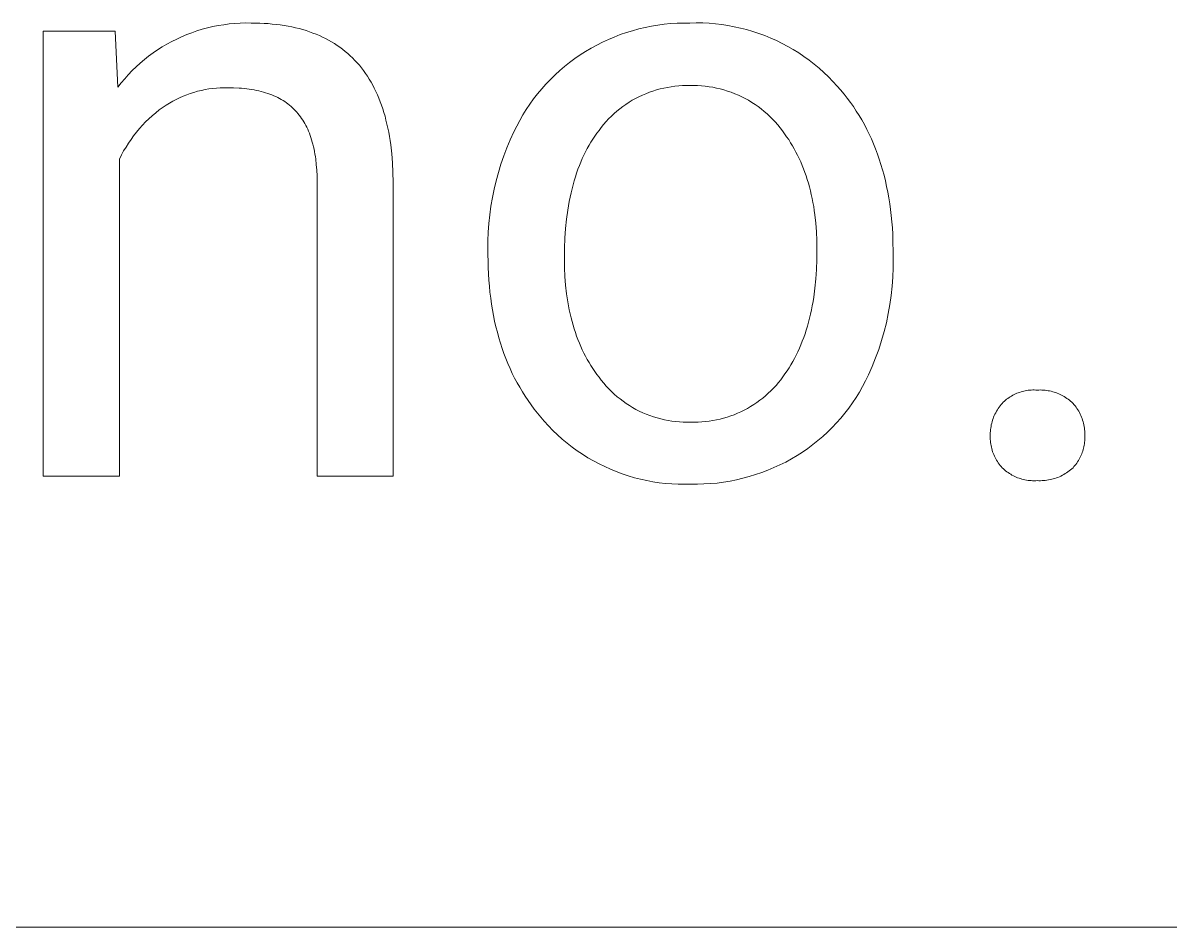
# Model space of a CAD drawing. Header units: millimetres. Extents: x 4001 to 9794, y -321 to 3726.
# Drawn here: x 8230.9 to 8336, y 2.4 to 85.3 of the extents above; entities that cross this region are included whole.
import ezdxf

# ---------------------------------------------------------------- set-up
doc = ezdxf.new("R2010")
doc.units = ezdxf.units.MM
doc.header["$MEASUREMENT"] = 0
doc.layers.add('Domyślny', color=7, linetype='Continuous', true_color=0x000000)

msp = doc.modelspace()

# ---------------------------------------------------------------- linework, layer by layer
at = {"layer": 'Domyślny', "color": 18, "lineweight": 15, "true_color": 0x000000}
for p, q in [((8248.81, 85.04), (8249.31, 85.12)), ((8249.31, 85.12), (8249.81, 85.19)), ((8249.81, 85.19), (8250.31, 85.23)), ((8250.31, 85.23), (8250.81, 85.26)), ((8250.81, 85.26), (8251.31, 85.28)), ((8251.31, 85.28), (8251.81, 85.27)), ((8251.81, 85.27), (8252.21, 85.27)), ((8252.21, 85.27), (8252.61, 85.26)), ((8252.61, 85.26), (8253, 85.24)), ((8253, 85.24), (8253.38, 85.22)), ((8253.38, 85.22), (8253.76, 85.18)), ((8253.76, 85.18), (8254.13, 85.15)), ((8254.13, 85.15), (8254.49, 85.1)), ((8254.49, 85.1), (8254.85, 85.05)), ((8289.06, 85.08), (8289.65, 85.16)), ((8289.65, 85.16), (8290.24, 85.22)), ((8290.24, 85.22), (8290.83, 85.25)), ((8290.83, 85.25), (8291.42, 85.27)), ((8291.42, 85.27), (8292.01, 85.27)), ((8292.01, 85.27), (8292.59, 85.28)), ((8292.59, 85.28), (8293.18, 85.28)), ((8293.18, 85.28), (8293.76, 85.25)), ((8293.76, 85.25), (8294.34, 85.2)), ((8294.34, 85.2), (8294.92, 85.13)), ((8294.92, 85.13), (8295.49, 85.05)), ((8232.77, 43.76), (8232.77, 84.52)), ((8232.77, 84.52), (8239.37, 84.52)), ((8239.37, 84.52), (8239.6, 79.39)), ((8245.45, 84.02), (8245.92, 84.21)), ((8245.92, 84.21), (8246.39, 84.39)), ((8246.39, 84.39), (8246.86, 84.55)), ((8246.86, 84.55), (8247.34, 84.7)), ((8247.34, 84.7), (8247.83, 84.83)), ((8247.83, 84.83), (8248.32, 84.95)), ((8248.32, 84.95), (8248.81, 85.04)), ((8254.85, 85.05), (8255.2, 84.99)), ((8255.2, 84.99), (8255.54, 84.92)), ((8255.54, 84.92), (8255.88, 84.84)), ((8255.88, 84.84), (8256.21, 84.76)), ((8256.21, 84.76), (8256.54, 84.67)), ((8256.54, 84.67), (8256.86, 84.58)), ((8256.86, 84.58), (8257.17, 84.47)), ((8257.17, 84.47), (8257.47, 84.36)), ((8257.47, 84.36), (8257.78, 84.24)), ((8257.78, 84.24), (8258.07, 84.12)), ((8258.07, 84.12), (8258.36, 83.99)), ((8285.08, 83.99), (8285.63, 84.21)), ((8285.63, 84.21), (8286.19, 84.4)), ((8286.19, 84.4), (8286.76, 84.57)), ((8286.76, 84.57), (8287.33, 84.73)), ((8287.33, 84.73), (8287.9, 84.86)), ((8287.9, 84.86), (8288.48, 84.98)), ((8288.48, 84.98), (8289.06, 85.08)), ((8295.49, 85.05), (8296.07, 84.94)), ((8296.07, 84.94), (8296.64, 84.81)), ((8296.64, 84.81), (8297.2, 84.67)), ((8297.2, 84.67), (8297.76, 84.5)), ((8297.76, 84.5), (8298.31, 84.32)), ((8298.31, 84.32), (8298.86, 84.12)), ((8298.86, 84.12), (8299.4, 83.9)), ((8243.25, 82.81), (8243.67, 83.08)), ((8243.67, 83.08), (8244.11, 83.34)), ((8244.11, 83.34), (8244.55, 83.58)), ((8244.55, 83.58), (8245, 83.81)), ((8245, 83.81), (8245.45, 84.02)), ((8258.36, 83.99), (8258.64, 83.85)), ((8258.64, 83.85), (8258.91, 83.7)), ((8258.91, 83.7), (8259.18, 83.55)), ((8259.18, 83.55), (8259.45, 83.39)), ((8259.45, 83.39), (8259.7, 83.22)), ((8259.7, 83.22), (8259.95, 83.05)), ((8259.95, 83.05), (8260.2, 82.87)), ((8282.95, 82.97), (8283.47, 83.25)), ((8283.47, 83.25), (8284, 83.52)), ((8284, 83.52), (8284.54, 83.76)), ((8284.54, 83.76), (8285.08, 83.99)), ((8299.4, 83.9), (8299.93, 83.66)), ((8299.93, 83.66), (8300.45, 83.41)), ((8300.45, 83.41), (8300.97, 83.13)), ((8300.97, 83.13), (8301.47, 82.84)), ((8242.04, 81.92), (8242.43, 82.23)), ((8242.43, 82.23), (8242.84, 82.53)), ((8242.84, 82.53), (8243.25, 82.81)), ((8260.2, 82.87), (8260.43, 82.68)), ((8260.43, 82.68), (8260.67, 82.48)), ((8260.67, 82.48), (8260.89, 82.28)), ((8260.89, 82.28), (8261.11, 82.07)), ((8261.11, 82.07), (8261.32, 81.85)), ((8280.99, 81.67), (8281.46, 82.02)), ((8281.46, 82.02), (8281.95, 82.35)), ((8281.95, 82.35), (8282.44, 82.67)), ((8282.44, 82.67), (8282.95, 82.97)), ((8301.47, 82.84), (8301.97, 82.53)), ((8301.97, 82.53), (8302.45, 82.21)), ((8302.45, 82.21), (8302.92, 81.87)), ((8240.57, 80.54), (8240.92, 80.91)), ((8240.92, 80.91), (8241.28, 81.26)), ((8241.28, 81.26), (8241.65, 81.59)), ((8241.65, 81.59), (8242.04, 81.92)), ((8261.32, 81.85), (8261.53, 81.63)), ((8261.53, 81.63), (8261.73, 81.4)), ((8261.73, 81.4), (8261.92, 81.16)), ((8261.92, 81.16), (8262.11, 80.91)), ((8262.11, 80.91), (8262.29, 80.66)), ((8279.65, 80.52), (8280.08, 80.92)), ((8280.08, 80.92), (8280.53, 81.3)), ((8280.53, 81.3), (8280.99, 81.67)), ((8302.92, 81.87), (8303.39, 81.51)), ((8303.39, 81.51), (8303.83, 81.14)), ((8303.83, 81.14), (8304.27, 80.75)), ((8239.91, 79.79), (8240.24, 80.17)), ((8240.24, 80.17), (8240.57, 80.54)), ((8262.29, 80.66), (8262.47, 80.4)), ((8262.47, 80.4), (8262.64, 80.13)), ((8262.64, 80.13), (8262.8, 79.86)), ((8262.8, 79.86), (8262.95, 79.58)), ((8278.82, 79.68), (8279.23, 80.11)), ((8279.23, 80.11), (8279.65, 80.52)), ((8304.27, 80.75), (8304.69, 80.35)), ((8304.69, 80.35), (8305.1, 79.93)), ((8305.1, 79.93), (8305.49, 79.5)), ((8239.6, 79.39), (8239.91, 79.79)), ((8246.25, 78.82), (8245.92, 78.7)), ((8246.58, 78.92), (8246.25, 78.82)), ((8246.92, 79.02), (8246.58, 78.92)), ((8247.26, 79.1), (8246.92, 79.02)), ((8247.6, 79.17), (8247.26, 79.1)), ((8247.95, 79.23), (8247.6, 79.17)), ((8248.29, 79.28), (8247.95, 79.23)), ((8248.64, 79.32), (8248.29, 79.28)), ((8248.99, 79.34), (8248.64, 79.32)), ((8249.34, 79.35), (8248.99, 79.34)), ((8249.69, 79.35), (8249.34, 79.35)), ((8250.21, 79.34), (8249.69, 79.35)), ((8250.71, 79.32), (8250.21, 79.34)), ((8250.95, 79.3), (8250.71, 79.32)), ((8251.19, 79.28), (8250.95, 79.3)), ((8251.42, 79.25), (8251.19, 79.28)), ((8251.65, 79.22), (8251.42, 79.25)), ((8251.88, 79.19), (8251.65, 79.22)), ((8252.1, 79.15), (8251.88, 79.19)), ((8252.32, 79.1), (8252.1, 79.15)), ((8252.53, 79.06), (8252.32, 79.1)), ((8252.74, 79.01), (8252.53, 79.06)), ((8252.94, 78.95), (8252.74, 79.01)), ((8253.14, 78.89), (8252.94, 78.95)), ((8253.34, 78.83), (8253.14, 78.89)), ((8253.53, 78.76), (8253.34, 78.83)), ((8262.95, 79.58), (8263.1, 79.29)), ((8263.1, 79.29), (8263.25, 78.99)), ((8263.25, 78.99), (8263.39, 78.69)), ((8278.05, 78.79), (8278.43, 79.24)), ((8278.43, 79.24), (8278.82, 79.68)), ((8287.96, 78.8), (8287.65, 78.67)), ((8288.29, 78.93), (8287.96, 78.8)), ((8288.61, 79.04), (8288.29, 78.93)), ((8288.94, 79.14), (8288.61, 79.04)), ((8289.27, 79.24), (8288.94, 79.14)), ((8289.61, 79.32), (8289.27, 79.24)), ((8289.95, 79.38), (8289.61, 79.32)), ((8290.29, 79.44), (8289.95, 79.38)), ((8290.63, 79.48), (8290.29, 79.44)), ((8290.98, 79.52), (8290.63, 79.48)), ((8291.32, 79.54), (8290.98, 79.52)), ((8291.66, 79.55), (8291.32, 79.54)), ((8292.01, 79.54), (8291.66, 79.55)), ((8292.36, 79.55), (8292.01, 79.54)), ((8292.71, 79.54), (8292.36, 79.55)), ((8293.06, 79.52), (8292.71, 79.54)), ((8293.41, 79.49), (8293.06, 79.52)), ((8293.76, 79.44), (8293.41, 79.49)), ((8294.1, 79.39), (8293.76, 79.44)), ((8294.45, 79.32), (8294.1, 79.39)), ((8294.79, 79.24), (8294.45, 79.32)), ((8295.12, 79.15), (8294.79, 79.24)), ((8295.46, 79.04), (8295.12, 79.15)), ((8295.79, 78.93), (8295.46, 79.04)), ((8296.12, 78.8), (8295.79, 78.93)), ((8296.44, 78.66), (8296.12, 78.8)), ((8305.49, 79.5), (8305.81, 79.14)), ((8305.81, 79.14), (8306.12, 78.77)), ((8244.04, 77.75), (8243.75, 77.56)), ((8244.34, 77.94), (8244.04, 77.75)), ((8244.64, 78.11), (8244.34, 77.94)), ((8244.95, 78.27), (8244.64, 78.11)), ((8245.27, 78.43), (8244.95, 78.27)), ((8245.59, 78.57), (8245.27, 78.43)), ((8245.92, 78.7), (8245.59, 78.57)), ((8253.71, 78.69), (8253.53, 78.76)), ((8253.89, 78.61), (8253.71, 78.69)), ((8254.07, 78.53), (8253.89, 78.61)), ((8254.25, 78.45), (8254.07, 78.53)), ((8254.42, 78.36), (8254.25, 78.45)), ((8254.58, 78.27), (8254.42, 78.36)), ((8254.74, 78.17), (8254.58, 78.27)), ((8254.9, 78.07), (8254.74, 78.17)), ((8255.05, 77.97), (8254.9, 78.07)), ((8255.19, 77.86), (8255.05, 77.97)), ((8255.34, 77.74), (8255.19, 77.86)), ((8255.48, 77.63), (8255.34, 77.74)), ((8263.39, 78.69), (8263.52, 78.38)), ((8263.52, 78.38), (8263.64, 78.06)), ((8263.64, 78.06), (8263.76, 77.74)), ((8277.02, 77.36), (8277.35, 77.85)), ((8277.35, 77.85), (8277.69, 78.32)), ((8277.69, 78.32), (8278.05, 78.79)), ((8286.14, 77.82), (8285.86, 77.63)), ((8286.43, 78.01), (8286.14, 77.82)), ((8286.73, 78.19), (8286.43, 78.01)), ((8287.03, 78.36), (8286.73, 78.19)), ((8287.34, 78.52), (8287.03, 78.36)), ((8287.65, 78.67), (8287.34, 78.52)), ((8296.76, 78.51), (8296.44, 78.66)), ((8297.07, 78.36), (8296.76, 78.51)), ((8297.37, 78.19), (8297.07, 78.36)), ((8297.67, 78), (8297.37, 78.19)), ((8297.97, 77.81), (8297.67, 78)), ((8298.26, 77.61), (8297.97, 77.81)), ((8306.12, 78.77), (8306.41, 78.39)), ((8306.41, 78.39), (8306.7, 78)), ((8306.7, 78), (8306.98, 77.61)), ((8242.77, 76.78), (8242.46, 76.5)), ((8243.09, 77.05), (8242.77, 76.78)), ((8243.41, 77.31), (8243.09, 77.05)), ((8243.75, 77.56), (8243.41, 77.31)), ((8255.61, 77.5), (8255.48, 77.63)), ((8255.74, 77.38), (8255.61, 77.5)), ((8255.86, 77.25), (8255.74, 77.38)), ((8255.99, 77.12), (8255.86, 77.25)), ((8256.11, 76.98), (8255.99, 77.12)), ((8256.22, 76.84), (8256.11, 76.98)), ((8256.33, 76.69), (8256.22, 76.84)), ((8256.44, 76.54), (8256.33, 76.69)), ((8263.76, 77.74), (8263.87, 77.41)), ((8263.87, 77.41), (8263.98, 77.07)), ((8263.98, 77.07), (8264.08, 76.73)), ((8264.08, 76.73), (8264.17, 76.37)), ((8276.42, 76.35), (8276.71, 76.86)), ((8276.71, 76.86), (8277.02, 77.36)), ((8284.81, 76.74), (8284.56, 76.49)), ((8285.06, 76.97), (8284.81, 76.74)), ((8285.32, 77.2), (8285.06, 76.97)), ((8285.59, 77.42), (8285.32, 77.2)), ((8285.86, 77.63), (8285.59, 77.42)), ((8298.53, 77.4), (8298.26, 77.61)), ((8298.81, 77.18), (8298.53, 77.4)), ((8299.07, 76.95), (8298.81, 77.18)), ((8299.33, 76.71), (8299.07, 76.95)), ((8299.58, 76.47), (8299.33, 76.71)), ((8306.98, 77.61), (8307.24, 77.21)), ((8307.24, 77.21), (8307.5, 76.8)), ((8307.5, 76.8), (8307.74, 76.39)), ((8241.87, 75.91), (8241.59, 75.6)), ((8242.16, 76.21), (8241.87, 75.91)), ((8242.46, 76.5), (8242.16, 76.21)), ((8256.54, 76.38), (8256.44, 76.54)), ((8256.64, 76.22), (8256.54, 76.38)), ((8256.74, 76.06), (8256.64, 76.22)), ((8256.83, 75.89), (8256.74, 76.06)), ((8256.92, 75.72), (8256.83, 75.89)), ((8257, 75.54), (8256.92, 75.72)), ((8264.17, 76.37), (8264.26, 76.01)), ((8264.26, 76.01), (8264.34, 75.65)), ((8264.34, 75.65), (8264.42, 75.27)), ((8275.88, 75.3), (8276.14, 75.83)), ((8276.14, 75.83), (8276.42, 76.35)), ((8283.88, 75.71), (8283.68, 75.43)), ((8284.1, 75.98), (8283.88, 75.71)), ((8284.33, 76.24), (8284.1, 75.98)), ((8284.56, 76.49), (8284.33, 76.24)), ((8299.82, 76.21), (8299.58, 76.47)), ((8300.05, 75.95), (8299.82, 76.21)), ((8300.27, 75.67), (8300.05, 75.95)), ((8300.48, 75.4), (8300.27, 75.67)), ((8307.74, 76.39), (8307.98, 75.96)), ((8307.98, 75.96), (8308.21, 75.53)), ((8240.82, 74.61), (8240.58, 74.27)), ((8241.06, 74.95), (8240.82, 74.61)), ((8241.32, 75.28), (8241.06, 74.95)), ((8241.59, 75.6), (8241.32, 75.28)), ((8257.08, 75.35), (8257, 75.54)), ((8257.16, 75.17), (8257.08, 75.35)), ((8257.23, 74.97), (8257.16, 75.17)), ((8257.3, 74.78), (8257.23, 74.97)), ((8257.36, 74.58), (8257.3, 74.78)), ((8264.42, 75.27), (8264.49, 74.89)), ((8264.49, 74.89), (8264.55, 74.5)), ((8275.55, 74.58), (8275.88, 75.3)), ((8283.11, 74.64), (8282.94, 74.36)), ((8283.29, 74.91), (8283.11, 74.64)), ((8283.48, 75.18), (8283.29, 74.91)), ((8283.68, 75.43), (8283.48, 75.18)), ((8300.67, 75.13), (8300.48, 75.4)), ((8300.86, 74.86), (8300.67, 75.13)), ((8301.05, 74.59), (8300.86, 74.86)), ((8301.22, 74.31), (8301.05, 74.59)), ((8308.21, 75.53), (8308.42, 75.09)), ((8308.42, 75.09), (8308.63, 74.65)), ((8308.63, 74.65), (8308.82, 74.2)), ((8240.14, 73.55), (8239.94, 73.19)), ((8240.36, 73.91), (8240.14, 73.55)), ((8240.58, 74.27), (8240.36, 73.91)), ((8257.42, 74.37), (8257.36, 74.58)), ((8257.48, 74.16), (8257.42, 74.37)), ((8257.53, 73.94), (8257.48, 74.16)), ((8257.58, 73.72), (8257.53, 73.94)), ((8257.62, 73.5), (8257.58, 73.72)), ((8264.55, 74.5), (8264.61, 74.11)), ((8264.61, 74.11), (8264.7, 73.3)), ((8274.96, 73.1), (8275.24, 73.84)), ((8275.24, 73.84), (8275.55, 74.58)), ((8282.6, 73.78), (8282.45, 73.48)), ((8282.77, 74.07), (8282.6, 73.78)), ((8282.94, 74.36), (8282.77, 74.07)), ((8301.39, 74.03), (8301.22, 74.31)), ((8301.56, 73.74), (8301.39, 74.03)), ((8301.72, 73.45), (8301.56, 73.74)), ((8308.82, 74.2), (8309.01, 73.73)), ((8309.01, 73.73), (8309.18, 73.27)), ((8239.94, 73.19), (8239.76, 72.81)), ((8239.76, 72.81), (8239.76, 43.76)), ((8257.66, 73.27), (8257.62, 73.5)), ((8257.7, 73.04), (8257.66, 73.27)), ((8257.74, 72.8), (8257.7, 73.04)), ((8257.79, 72.31), (8257.74, 72.8)), ((8264.7, 73.3), (8264.77, 72.46)), ((8274.7, 72.35), (8274.96, 73.1)), ((8282.01, 72.53), (8281.88, 72.21)), ((8282.15, 72.86), (8282.01, 72.53)), ((8282.3, 73.17), (8282.15, 72.86)), ((8282.45, 73.48), (8282.3, 73.17)), ((8301.87, 73.15), (8301.72, 73.45)), ((8302.01, 72.85), (8301.87, 73.15)), ((8302.15, 72.54), (8302.01, 72.85)), ((8302.29, 72.23), (8302.15, 72.54)), ((8309.18, 73.27), (8309.35, 72.79)), ((8309.35, 72.79), (8309.5, 72.31)), ((8257.83, 71.8), (8257.79, 72.31)), ((8257.86, 71.27), (8257.83, 71.8)), ((8264.77, 72.46), (8264.81, 71.59)), ((8264.81, 71.59), (8264.83, 70.69)), ((8274.25, 70.82), (8274.46, 71.59)), ((8274.46, 71.59), (8274.7, 72.35)), ((8281.63, 71.53), (8281.52, 71.18)), ((8281.75, 71.87), (8281.63, 71.53)), ((8281.88, 72.21), (8281.75, 71.87)), ((8302.41, 71.91), (8302.29, 72.23)), ((8302.53, 71.59), (8302.41, 71.91)), ((8302.65, 71.26), (8302.53, 71.59)), ((8309.5, 72.31), (8309.65, 71.82)), ((8309.65, 71.82), (8309.78, 71.32)), ((8257.87, 70.73), (8257.86, 71.27)), ((8257.87, 43.76), (8257.87, 70.73)), ((8264.83, 70.69), (8264.83, 43.76)), ((8274.07, 70.05), (8274.25, 70.82)), ((8281.31, 70.46), (8281.21, 70.09)), ((8281.41, 70.82), (8281.31, 70.46)), ((8281.52, 71.18), (8281.41, 70.82)), ((8302.75, 70.93), (8302.65, 71.26)), ((8302.86, 70.59), (8302.75, 70.93)), ((8302.95, 70.25), (8302.86, 70.59)), ((8309.78, 71.32), (8309.91, 70.81)), ((8309.91, 70.81), (8310.02, 70.3)), ((8273.91, 69.27), (8274.07, 70.05)), ((8281.12, 69.71), (8281.04, 69.32)), ((8281.21, 70.09), (8281.12, 69.71)), ((8303.04, 69.9), (8302.95, 70.25)), ((8303.12, 69.55), (8303.04, 69.9)), ((8303.2, 69.19), (8303.12, 69.55)), ((8310.02, 70.3), (8310.13, 69.78)), ((8310.13, 69.78), (8310.22, 69.25)), ((8273.67, 67.69), (8273.78, 68.48)), ((8273.78, 68.48), (8273.91, 69.27)), ((8280.89, 68.53), (8280.82, 68.13)), ((8280.96, 68.93), (8280.89, 68.53)), ((8281.04, 69.32), (8280.96, 68.93)), ((8303.27, 68.83), (8303.2, 69.19)), ((8303.34, 68.46), (8303.27, 68.83)), ((8303.39, 68.09), (8303.34, 68.46)), ((8310.22, 69.25), (8310.31, 68.72)), ((8310.31, 68.72), (8310.38, 68.18)), ((8273.59, 66.9), (8273.67, 67.69)), ((8280.71, 67.3), (8280.62, 66.44)), ((8280.82, 68.13), (8280.71, 67.3)), ((8303.45, 67.71), (8303.39, 68.09)), ((8303.53, 66.94), (8303.45, 67.71)), ((8310.38, 68.18), (8310.45, 67.63)), ((8310.45, 67.63), (8310.5, 67.07)), ((8273.54, 66.11), (8273.59, 66.9)), ((8280.62, 66.44), (8280.56, 65.55)), ((8303.59, 66.15), (8303.53, 66.94)), ((8310.5, 67.07), (8310.55, 66.5)), ((8310.55, 66.5), (8310.58, 65.93)), ((8273.51, 65.31), (8273.54, 66.11)), ((8273.51, 64.52), (8273.51, 65.31)), ((8280.56, 65.55), (8280.53, 64.63)), ((8303.63, 65.35), (8303.59, 66.15)), ((8303.64, 64.52), (8303.63, 65.35)), ((8310.58, 65.93), (8310.6, 65.35)), ((8310.6, 65.35), (8310.62, 64.17)), ((8273.51, 64.03), (8273.51, 64.52)), ((8280.53, 64.63), (8280.51, 63.69)), ((8303.63, 63.59), (8303.64, 64.52)), ((8310.62, 64.17), (8310.62, 63.69)), ((8273.52, 63.44), (8273.51, 64.03)), ((8273.53, 62.86), (8273.52, 63.44)), ((8280.51, 63.69), (8280.53, 62.85)), ((8303.59, 62.69), (8303.63, 63.59)), ((8310.62, 63.69), (8310.62, 62.84)), ((8273.56, 62.28), (8273.53, 62.86)), ((8273.59, 61.71), (8273.56, 62.28)), ((8280.53, 62.85), (8280.56, 62.04)), ((8280.56, 62.04), (8280.62, 61.24)), ((8303.53, 61.82), (8303.59, 62.69)), ((8310.59, 61.99), (8310.53, 61.15)), ((8310.62, 62.84), (8310.59, 61.99)), ((8273.64, 61.15), (8273.59, 61.71)), ((8273.69, 60.6), (8273.64, 61.15)), ((8280.62, 61.24), (8280.71, 60.47)), ((8303.34, 60.16), (8303.45, 60.98)), ((8303.45, 60.98), (8303.53, 61.82)), ((8310.53, 61.15), (8310.44, 60.31)), ((8273.76, 60.05), (8273.69, 60.6)), ((8273.84, 59.51), (8273.76, 60.05)), ((8280.71, 60.47), (8280.76, 60.09)), ((8280.76, 60.09), (8280.82, 59.71)), ((8303.28, 59.76), (8303.34, 60.16)), ((8310.44, 60.31), (8310.32, 59.47)), ((8273.92, 58.98), (8273.84, 59.51)), ((8274.02, 58.46), (8273.92, 58.98)), ((8280.82, 59.71), (8280.89, 59.35)), ((8280.89, 59.35), (8280.96, 58.98)), ((8280.96, 58.98), (8281.04, 58.62)), ((8303.05, 58.6), (8303.13, 58.98)), ((8303.13, 58.98), (8303.21, 59.37)), ((8303.21, 59.37), (8303.28, 59.76)), ((8310.32, 59.47), (8310.17, 58.64)), ((8274.12, 57.94), (8274.02, 58.46)), ((8274.24, 57.43), (8274.12, 57.94)), ((8281.04, 58.62), (8281.12, 58.27)), ((8281.12, 58.27), (8281.21, 57.92)), ((8281.21, 57.92), (8281.31, 57.58)), ((8302.77, 57.5), (8302.87, 57.86)), ((8302.87, 57.86), (8302.96, 58.23)), ((8302.96, 58.23), (8303.05, 58.6)), ((8310, 57.81), (8309.79, 56.99)), ((8310.17, 58.64), (8310, 57.81)), ((8274.37, 56.93), (8274.24, 57.43)), ((8274.5, 56.43), (8274.37, 56.93)), ((8281.31, 57.58), (8281.41, 57.24)), ((8281.41, 57.24), (8281.52, 56.91)), ((8281.52, 56.91), (8281.63, 56.58)), ((8302.43, 56.45), (8302.55, 56.8)), ((8302.55, 56.8), (8302.66, 57.14)), ((8302.66, 57.14), (8302.77, 57.5)), ((8309.79, 56.99), (8309.56, 56.18)), ((8274.65, 55.94), (8274.5, 56.43)), ((8274.81, 55.46), (8274.65, 55.94)), ((8281.63, 56.58), (8281.75, 56.26)), ((8281.75, 56.26), (8281.88, 55.95)), ((8281.88, 55.95), (8282.01, 55.63)), ((8302.04, 55.47), (8302.17, 55.79)), ((8302.17, 55.79), (8302.3, 56.12)), ((8302.3, 56.12), (8302.43, 56.45)), ((8309.56, 56.18), (8309.3, 55.37)), ((8274.97, 54.99), (8274.81, 55.46)), ((8275.15, 54.53), (8274.97, 54.99)), ((8282.01, 55.63), (8282.15, 55.33)), ((8282.15, 55.33), (8282.3, 55.03)), ((8282.3, 55.03), (8282.45, 54.73)), ((8282.45, 54.73), (8282.6, 54.44)), ((8301.59, 54.54), (8301.74, 54.85)), ((8301.74, 54.85), (8301.89, 55.15)), ((8301.89, 55.15), (8302.04, 55.47)), ((8309.3, 55.37), (8309.01, 54.58)), ((8275.33, 54.07), (8275.15, 54.53)), ((8275.53, 53.62), (8275.33, 54.07)), ((8275.74, 53.17), (8275.53, 53.62)), ((8282.6, 54.44), (8282.77, 54.16)), ((8282.77, 54.16), (8282.94, 53.88)), ((8282.94, 53.88), (8283.11, 53.6)), ((8283.11, 53.6), (8283.29, 53.33)), ((8300.9, 53.4), (8301.08, 53.68)), ((8301.08, 53.68), (8301.25, 53.96)), ((8301.25, 53.96), (8301.42, 54.25)), ((8301.42, 54.25), (8301.59, 54.54)), ((8308.69, 53.79), (8308.35, 53.02)), ((8309.01, 54.58), (8308.69, 53.79)), ((8275.95, 52.74), (8275.74, 53.17)), ((8276.18, 52.31), (8275.95, 52.74)), ((8283.29, 53.33), (8283.48, 53.07)), ((8283.48, 53.07), (8283.68, 52.81)), ((8283.68, 52.81), (8283.89, 52.53)), ((8283.89, 52.53), (8284.11, 52.26)), ((8300.11, 52.33), (8300.32, 52.59)), ((8300.32, 52.59), (8300.52, 52.86)), ((8300.52, 52.86), (8300.71, 53.13)), ((8300.71, 53.13), (8300.9, 53.4)), ((8308.35, 53.02), (8308.09, 52.49)), ((8276.42, 51.89), (8276.18, 52.31)), ((8276.66, 51.47), (8276.42, 51.89)), ((8284.11, 52.26), (8284.34, 52)), ((8284.34, 52), (8284.57, 51.74)), ((8284.57, 51.74), (8284.82, 51.5)), ((8284.82, 51.5), (8285.07, 51.26)), ((8299.18, 51.35), (8299.42, 51.58)), ((8299.42, 51.58), (8299.66, 51.82)), ((8299.66, 51.82), (8299.89, 52.07)), ((8299.89, 52.07), (8300.11, 52.33)), ((8307.82, 51.97), (8307.53, 51.46)), ((8308.09, 52.49), (8307.82, 51.97)), ((8322.33, 51.48), (8322.46, 51.51)), ((8322.46, 51.51), (8322.59, 51.55)), ((8322.59, 51.55), (8322.72, 51.57)), ((8322.72, 51.57), (8322.86, 51.6)), ((8322.86, 51.6), (8322.99, 51.62)), ((8322.99, 51.62), (8323.13, 51.63)), ((8323.13, 51.63), (8323.26, 51.64)), ((8323.26, 51.64), (8323.4, 51.65)), ((8323.4, 51.65), (8323.54, 51.65)), ((8323.54, 51.65), (8323.67, 51.64)), ((8323.67, 51.64), (8323.81, 51.64)), ((8323.81, 51.64), (8323.95, 51.64)), ((8323.95, 51.64), (8324.1, 51.65)), ((8324.1, 51.65), (8324.24, 51.64)), ((8324.24, 51.64), (8324.38, 51.64)), ((8324.38, 51.64), (8324.53, 51.62)), ((8324.53, 51.62), (8324.67, 51.61)), ((8324.67, 51.61), (8324.81, 51.58)), ((8324.81, 51.58), (8324.95, 51.56)), ((8324.95, 51.56), (8325.1, 51.53)), ((8325.1, 51.53), (8325.23, 51.49)), ((8325.23, 51.49), (8325.37, 51.45)), ((8276.92, 51.07), (8276.66, 51.47)), ((8277.18, 50.67), (8276.92, 51.07)), ((8277.46, 50.27), (8277.18, 50.67)), ((8285.07, 51.26), (8285.34, 51.03)), ((8285.34, 51.03), (8285.61, 50.82)), ((8285.61, 50.82), (8285.89, 50.61)), ((8285.89, 50.61), (8286.17, 50.41)), ((8297.85, 50.31), (8298.13, 50.5)), ((8298.13, 50.5), (8298.4, 50.7)), ((8298.4, 50.7), (8298.67, 50.91)), ((8298.67, 50.91), (8298.93, 51.12)), ((8298.93, 51.12), (8299.18, 51.35)), ((8306.89, 50.47), (8306.55, 49.99)), ((8307.22, 50.96), (8306.89, 50.47)), ((8307.53, 51.46), (8307.22, 50.96)), ((8320.61, 50.42), (8320.7, 50.52)), ((8320.7, 50.52), (8320.8, 50.61)), ((8320.8, 50.61), (8320.9, 50.7)), ((8320.9, 50.7), (8321.01, 50.79)), ((8321.01, 50.79), (8321.12, 50.87)), ((8321.12, 50.87), (8321.23, 50.95)), ((8321.23, 50.95), (8321.34, 51.02)), ((8321.34, 51.02), (8321.46, 51.09)), ((8321.46, 51.09), (8321.58, 51.16)), ((8321.58, 51.16), (8321.7, 51.22)), ((8321.7, 51.22), (8321.82, 51.28)), ((8321.82, 51.28), (8321.94, 51.34)), ((8321.94, 51.34), (8322.07, 51.39)), ((8322.07, 51.39), (8322.2, 51.43)), ((8322.2, 51.43), (8322.33, 51.48)), ((8325.37, 51.45), (8325.51, 51.4)), ((8325.51, 51.4), (8325.64, 51.35)), ((8325.64, 51.35), (8325.78, 51.3)), ((8325.78, 51.3), (8325.91, 51.24)), ((8325.91, 51.24), (8326.04, 51.18)), ((8326.04, 51.18), (8326.17, 51.11)), ((8326.17, 51.11), (8326.29, 51.04)), ((8326.29, 51.04), (8326.41, 50.96)), ((8326.41, 50.96), (8326.53, 50.88)), ((8326.53, 50.88), (8326.65, 50.8)), ((8326.65, 50.8), (8326.76, 50.71)), ((8326.76, 50.71), (8326.87, 50.62)), ((8326.87, 50.62), (8326.98, 50.52)), ((8326.98, 50.52), (8327.09, 50.42)), ((8277.75, 49.89), (8277.46, 50.27)), ((8278.04, 49.51), (8277.75, 49.89)), ((8278.35, 49.14), (8278.04, 49.51)), ((8286.17, 50.41), (8286.46, 50.22)), ((8286.46, 50.22), (8286.76, 50.04)), ((8286.76, 50.04), (8287.06, 49.87)), ((8287.06, 49.87), (8287.37, 49.71)), ((8287.37, 49.71), (8287.69, 49.56)), ((8287.69, 49.56), (8288.01, 49.43)), ((8288.01, 49.43), (8288.33, 49.3)), ((8295.74, 49.27), (8296.05, 49.38)), ((8296.05, 49.38), (8296.36, 49.51)), ((8296.36, 49.51), (8296.67, 49.65)), ((8296.67, 49.65), (8296.97, 49.8)), ((8296.97, 49.8), (8297.27, 49.96)), ((8297.27, 49.96), (8297.56, 50.13)), ((8297.56, 50.13), (8297.85, 50.31)), ((8306.19, 49.53), (8305.82, 49.07)), ((8306.55, 49.99), (8306.19, 49.53)), ((8319.88, 49.3), (8319.94, 49.43)), ((8319.94, 49.43), (8320.01, 49.56)), ((8320.01, 49.56), (8320.08, 49.7)), ((8320.08, 49.7), (8320.16, 49.82)), ((8320.16, 49.82), (8320.24, 49.95)), ((8320.24, 49.95), (8320.33, 50.07)), ((8320.33, 50.07), (8320.42, 50.19)), ((8320.42, 50.19), (8320.51, 50.31)), ((8320.51, 50.31), (8320.61, 50.42)), ((8327.09, 50.42), (8327.18, 50.31)), ((8327.18, 50.31), (8327.28, 50.19)), ((8327.28, 50.19), (8327.37, 50.07)), ((8327.37, 50.07), (8327.45, 49.95)), ((8327.45, 49.95), (8327.53, 49.82)), ((8327.53, 49.82), (8327.61, 49.7)), ((8327.61, 49.7), (8327.68, 49.57)), ((8327.68, 49.57), (8327.75, 49.43)), ((8327.75, 49.43), (8327.81, 49.3)), ((8278.66, 48.78), (8278.35, 49.14)), ((8279.05, 48.35), (8278.66, 48.78)), ((8279.46, 47.93), (8279.05, 48.35)), ((8288.33, 49.3), (8288.66, 49.19)), ((8288.66, 49.19), (8288.99, 49.09)), ((8288.99, 49.09), (8289.33, 49)), ((8289.33, 49), (8289.67, 48.92)), ((8289.67, 48.92), (8290.01, 48.85)), ((8290.01, 48.85), (8290.35, 48.8)), ((8290.35, 48.8), (8290.7, 48.75)), ((8290.7, 48.75), (8291.04, 48.72)), ((8291.04, 48.72), (8291.39, 48.7)), ((8291.39, 48.7), (8291.74, 48.69)), ((8291.74, 48.69), (8292.09, 48.7)), ((8292.09, 48.7), (8292.42, 48.69)), ((8292.42, 48.69), (8292.76, 48.7)), ((8292.76, 48.7), (8293.1, 48.72)), ((8293.1, 48.72), (8293.44, 48.75)), ((8293.44, 48.75), (8293.77, 48.79)), ((8293.77, 48.79), (8294.1, 48.84)), ((8294.1, 48.84), (8294.44, 48.9)), ((8294.44, 48.9), (8294.77, 48.98)), ((8294.77, 48.98), (8295.09, 49.06)), ((8295.09, 49.06), (8295.42, 49.16)), ((8295.42, 49.16), (8295.74, 49.27)), ((8305.43, 48.63), (8305.02, 48.21)), ((8305.82, 49.07), (8305.43, 48.63)), ((8319.58, 48.3), (8319.6, 48.45)), ((8319.6, 48.45), (8319.64, 48.59)), ((8319.64, 48.59), (8319.68, 48.74)), ((8319.68, 48.74), (8319.72, 48.88)), ((8319.72, 48.88), (8319.77, 49.02)), ((8319.77, 49.02), (8319.82, 49.16)), ((8319.82, 49.16), (8319.88, 49.3)), ((8327.81, 49.3), (8327.87, 49.16)), ((8327.87, 49.16), (8327.92, 49.02)), ((8327.92, 49.02), (8327.97, 48.88)), ((8327.97, 48.88), (8328.01, 48.74)), ((8328.01, 48.74), (8328.05, 48.59)), ((8328.05, 48.59), (8328.08, 48.45)), ((8328.08, 48.45), (8328.11, 48.3)), ((8279.88, 47.53), (8279.46, 47.93)), ((8280.31, 47.14), (8279.88, 47.53)), ((8304.17, 47.39), (8303.73, 47.01)), ((8304.61, 47.79), (8304.17, 47.39)), ((8305.02, 48.21), (8304.61, 47.79)), ((8319.5, 47.56), (8319.51, 47.71)), ((8319.51, 47.41), (8319.5, 47.56)), ((8319.51, 47.71), (8319.52, 47.86)), ((8319.51, 47.27), (8319.51, 47.41)), ((8319.52, 47.86), (8319.53, 48.01)), ((8319.53, 48.01), (8319.55, 48.15)), ((8319.55, 48.15), (8319.58, 48.3)), ((8328.11, 48.3), (8328.13, 48.15)), ((8328.13, 48.15), (8328.15, 48.01)), ((8328.15, 48.01), (8328.16, 47.86)), ((8328.16, 47.86), (8328.17, 47.71)), ((8328.17, 47.71), (8328.17, 47.56)), ((8328.17, 47.56), (8328.17, 47.41)), ((8328.17, 47.41), (8328.17, 47.27)), ((8280.76, 46.77), (8280.31, 47.14)), ((8281.22, 46.42), (8280.76, 46.77)), ((8281.69, 46.07), (8281.22, 46.42)), ((8302.8, 46.29), (8302.32, 45.95)), ((8303.27, 46.64), (8302.8, 46.29)), ((8303.73, 47.01), (8303.27, 46.64)), ((8319.51, 47.12), (8319.51, 47.27)), ((8319.52, 46.98), (8319.51, 47.12)), ((8319.54, 46.84), (8319.52, 46.98)), ((8319.55, 46.69), (8319.54, 46.84)), ((8319.58, 46.55), (8319.55, 46.69)), ((8319.61, 46.41), (8319.58, 46.55)), ((8319.64, 46.27), (8319.61, 46.41)), ((8319.68, 46.13), (8319.64, 46.27)), ((8328.05, 46.32), (8328.02, 46.19)), ((8328.08, 46.45), (8328.05, 46.32)), ((8328.11, 46.59), (8328.08, 46.45)), ((8328.13, 46.72), (8328.11, 46.59)), ((8328.15, 46.86), (8328.13, 46.72)), ((8328.16, 47), (8328.15, 46.86)), ((8328.17, 47.14), (8328.16, 47)), ((8328.17, 47.27), (8328.17, 47.14)), ((8282.17, 45.75), (8281.69, 46.07)), ((8282.66, 45.44), (8282.17, 45.75)), ((8283.16, 45.15), (8282.66, 45.44)), ((8301.31, 45.33), (8300.78, 45.04)), ((8301.83, 45.63), (8301.31, 45.33)), ((8302.32, 45.95), (8301.83, 45.63)), ((8319.73, 45.99), (8319.68, 46.13)), ((8319.78, 45.86), (8319.73, 45.99)), ((8319.83, 45.72), (8319.78, 45.86)), ((8319.89, 45.59), (8319.83, 45.72)), ((8319.95, 45.46), (8319.89, 45.59)), ((8320.02, 45.34), (8319.95, 45.46)), ((8320.09, 45.21), (8320.02, 45.34)), ((8320.16, 45.09), (8320.09, 45.21)), ((8327.58, 45.18), (8327.51, 45.06)), ((8327.65, 45.3), (8327.58, 45.18)), ((8327.72, 45.42), (8327.65, 45.3)), ((8327.78, 45.54), (8327.72, 45.42)), ((8327.84, 45.67), (8327.78, 45.54)), ((8327.89, 45.79), (8327.84, 45.67)), ((8327.94, 45.92), (8327.89, 45.79)), ((8327.98, 46.05), (8327.94, 45.92)), ((8328.02, 46.19), (8327.98, 46.05)), ((8283.68, 44.88), (8283.16, 45.15)), ((8284.2, 44.62), (8283.68, 44.88)), ((8284.73, 44.38), (8284.2, 44.62)), ((8285.26, 44.16), (8284.73, 44.38)), ((8285.81, 43.96), (8285.26, 44.16)), ((8299.14, 44.3), (8298.58, 44.08)), ((8299.69, 44.53), (8299.14, 44.3)), ((8300.24, 44.78), (8299.69, 44.53)), ((8300.78, 45.04), (8300.24, 44.78)), ((8320.25, 44.97), (8320.16, 45.09)), ((8320.33, 44.85), (8320.25, 44.97)), ((8320.42, 44.74), (8320.33, 44.85)), ((8320.51, 44.63), (8320.42, 44.74)), ((8320.61, 44.52), (8320.51, 44.63)), ((8320.71, 44.42), (8320.61, 44.52)), ((8320.81, 44.33), (8320.71, 44.42)), ((8320.92, 44.24), (8320.81, 44.33)), ((8321.03, 44.15), (8320.92, 44.24)), ((8321.15, 44.07), (8321.03, 44.15)), ((8326.62, 44.14), (8326.5, 44.06)), ((8326.74, 44.23), (8326.62, 44.14)), ((8326.86, 44.32), (8326.74, 44.23)), ((8326.98, 44.42), (8326.86, 44.32)), ((8327.09, 44.52), (8326.98, 44.42)), ((8327.18, 44.62), (8327.09, 44.52)), ((8327.27, 44.73), (8327.18, 44.62)), ((8327.35, 44.83), (8327.27, 44.73)), ((8327.43, 44.95), (8327.35, 44.83)), ((8327.51, 45.06), (8327.43, 44.95)), ((8239.76, 43.76), (8232.77, 43.76)), ((8264.83, 43.76), (8257.87, 43.76)), ((8286.36, 43.78), (8285.81, 43.96)), ((8286.92, 43.61), (8286.36, 43.78)), ((8287.48, 43.47), (8286.92, 43.61)), ((8288.05, 43.34), (8287.48, 43.47)), ((8288.62, 43.24), (8288.05, 43.34)), ((8289.19, 43.15), (8288.62, 43.24)), ((8289.77, 43.08), (8289.19, 43.15)), ((8290.35, 43.03), (8289.77, 43.08)), ((8294.49, 43.12), (8293.89, 43.07)), ((8295.08, 43.2), (8294.49, 43.12)), ((8295.68, 43.3), (8295.08, 43.2)), ((8296.27, 43.42), (8295.68, 43.3)), ((8296.85, 43.56), (8296.27, 43.42)), ((8297.43, 43.71), (8296.85, 43.56)), ((8298.01, 43.89), (8297.43, 43.71)), ((8298.58, 44.08), (8298.01, 43.89)), ((8321.26, 43.99), (8321.15, 44.07)), ((8321.38, 43.92), (8321.26, 43.99)), ((8321.5, 43.85), (8321.38, 43.92)), ((8321.63, 43.78), (8321.5, 43.85)), ((8321.75, 43.72), (8321.63, 43.78)), ((8321.88, 43.66), (8321.75, 43.72)), ((8322.01, 43.61), (8321.88, 43.66)), ((8322.15, 43.56), (8322.01, 43.61)), ((8322.28, 43.52), (8322.15, 43.56)), ((8322.41, 43.48), (8322.28, 43.52)), ((8322.55, 43.44), (8322.41, 43.48)), ((8322.69, 43.41), (8322.55, 43.44)), ((8322.83, 43.39), (8322.69, 43.41)), ((8322.97, 43.36), (8322.83, 43.39)), ((8323.1, 43.35), (8322.97, 43.36)), ((8323.25, 43.34), (8323.1, 43.35)), ((8323.39, 43.33), (8323.25, 43.34)), ((8323.53, 43.33), (8323.39, 43.33)), ((8323.67, 43.33), (8323.53, 43.33)), ((8323.81, 43.34), (8323.67, 43.33)), ((8323.96, 43.33), (8323.81, 43.34)), ((8324.11, 43.33), (8323.96, 43.33)), ((8324.26, 43.34), (8324.11, 43.33)), ((8324.4, 43.34), (8324.26, 43.34)), ((8324.55, 43.36), (8324.4, 43.34)), ((8324.7, 43.38), (8324.55, 43.36)), ((8324.85, 43.4), (8324.7, 43.38)), ((8324.99, 43.43), (8324.85, 43.4)), ((8325.14, 43.46), (8324.99, 43.43)), ((8325.28, 43.5), (8325.14, 43.46)), ((8325.43, 43.54), (8325.28, 43.5)), ((8325.57, 43.59), (8325.43, 43.54)), ((8325.71, 43.64), (8325.57, 43.59)), ((8325.85, 43.7), (8325.71, 43.64)), ((8325.98, 43.76), (8325.85, 43.7)), ((8326.12, 43.83), (8325.98, 43.76)), ((8326.25, 43.9), (8326.12, 43.83)), ((8326.38, 43.98), (8326.25, 43.9)), ((8326.5, 44.06), (8326.38, 43.98)), ((8290.93, 43.01), (8290.35, 43.03)), ((8291.51, 43), (8290.93, 43.01)), ((8292.09, 43.01), (8291.51, 43)), ((8292.69, 43.01), (8292.09, 43.01)), ((8293.29, 43.03), (8292.69, 43.01)), ((8293.89, 43.07), (8293.29, 43.03)), ((7605.14, 2.43), (9794.27, 2.43))]:
    msp.add_line(p, q, dxfattribs=at)

doc.saveas('drawing.dxf')
